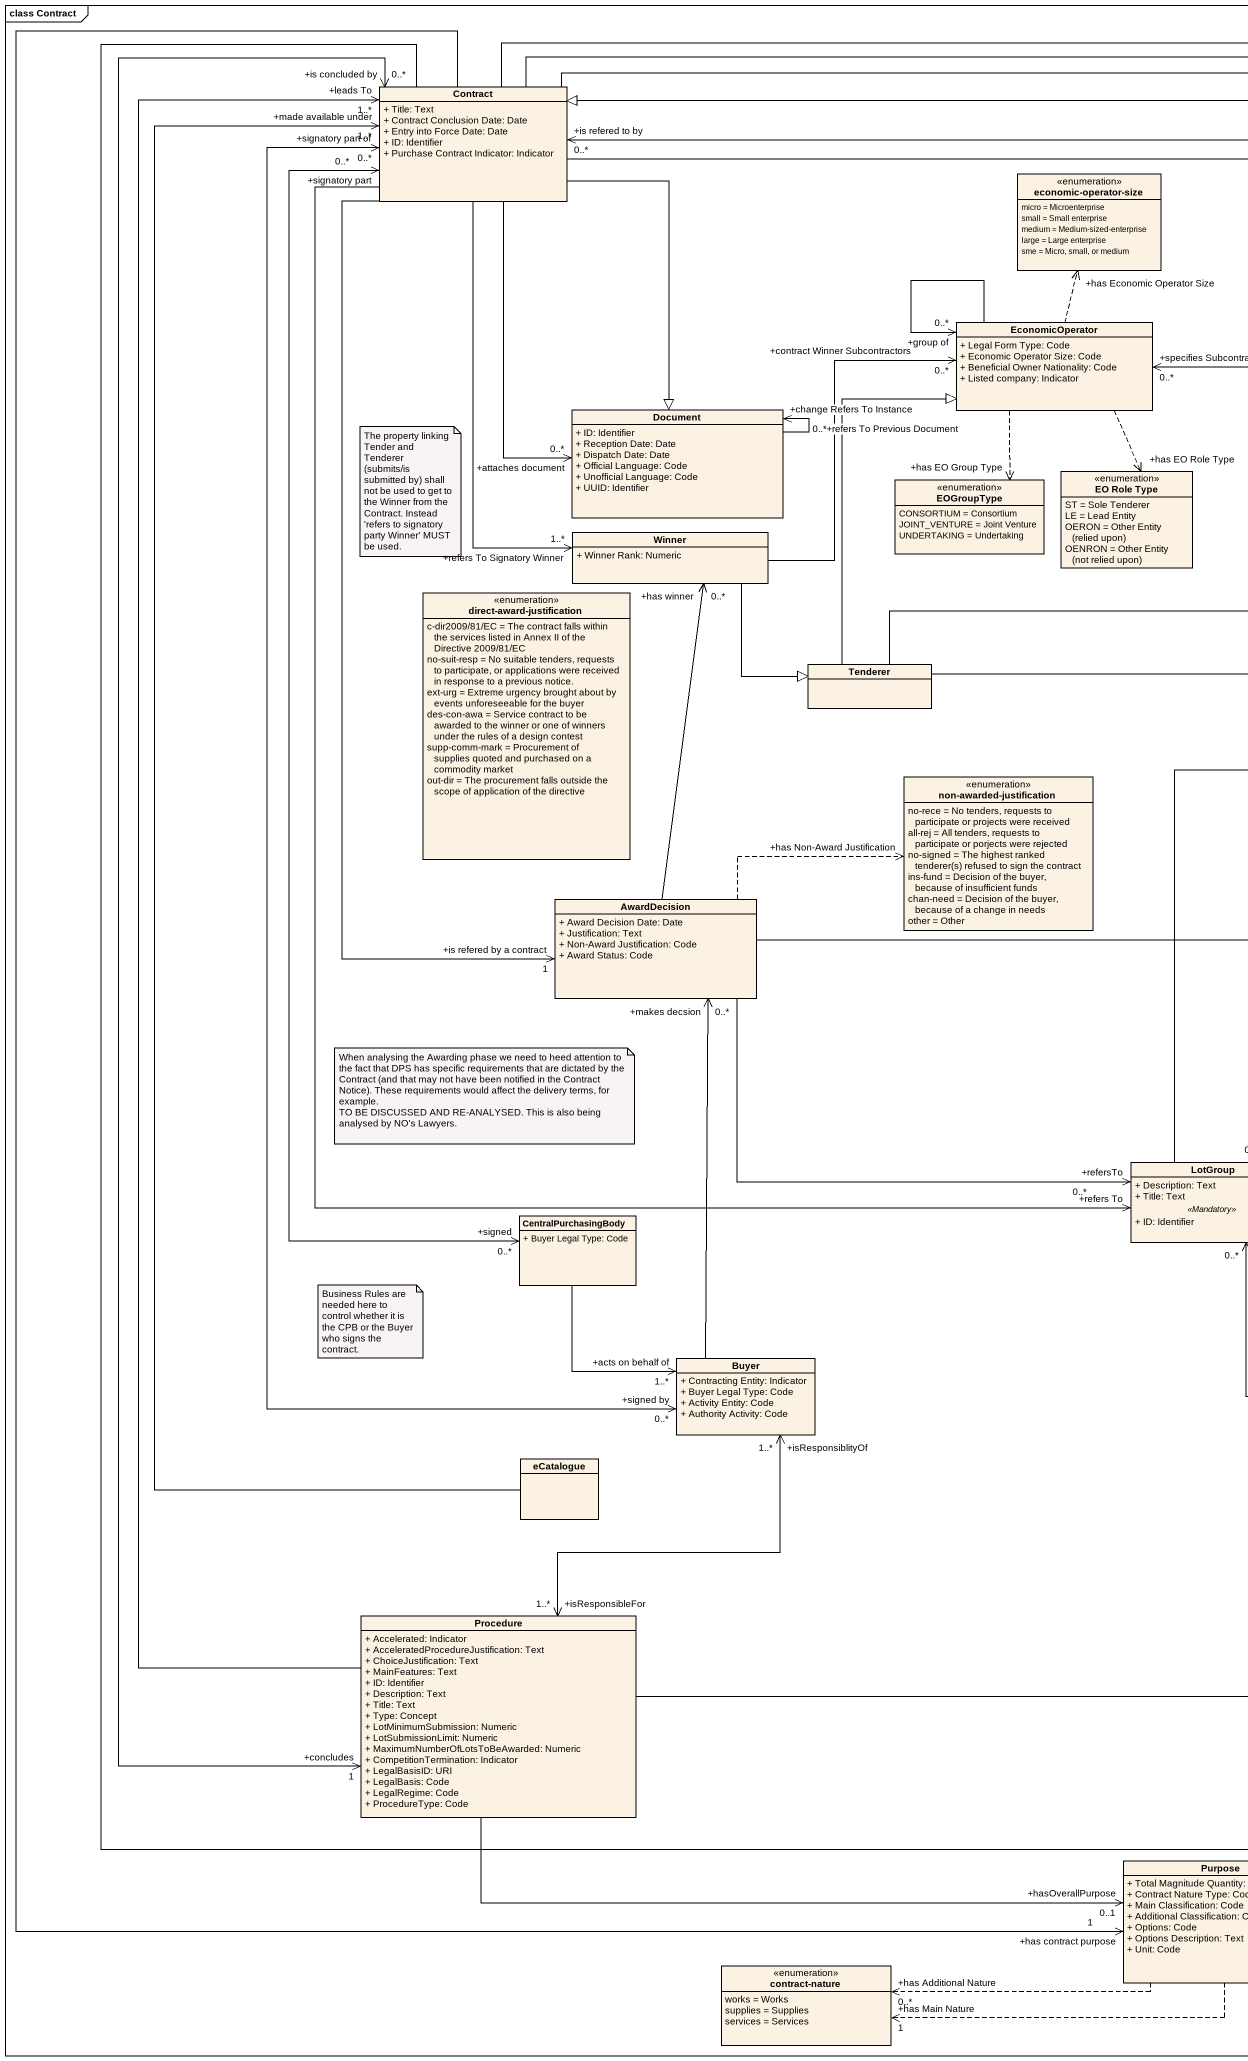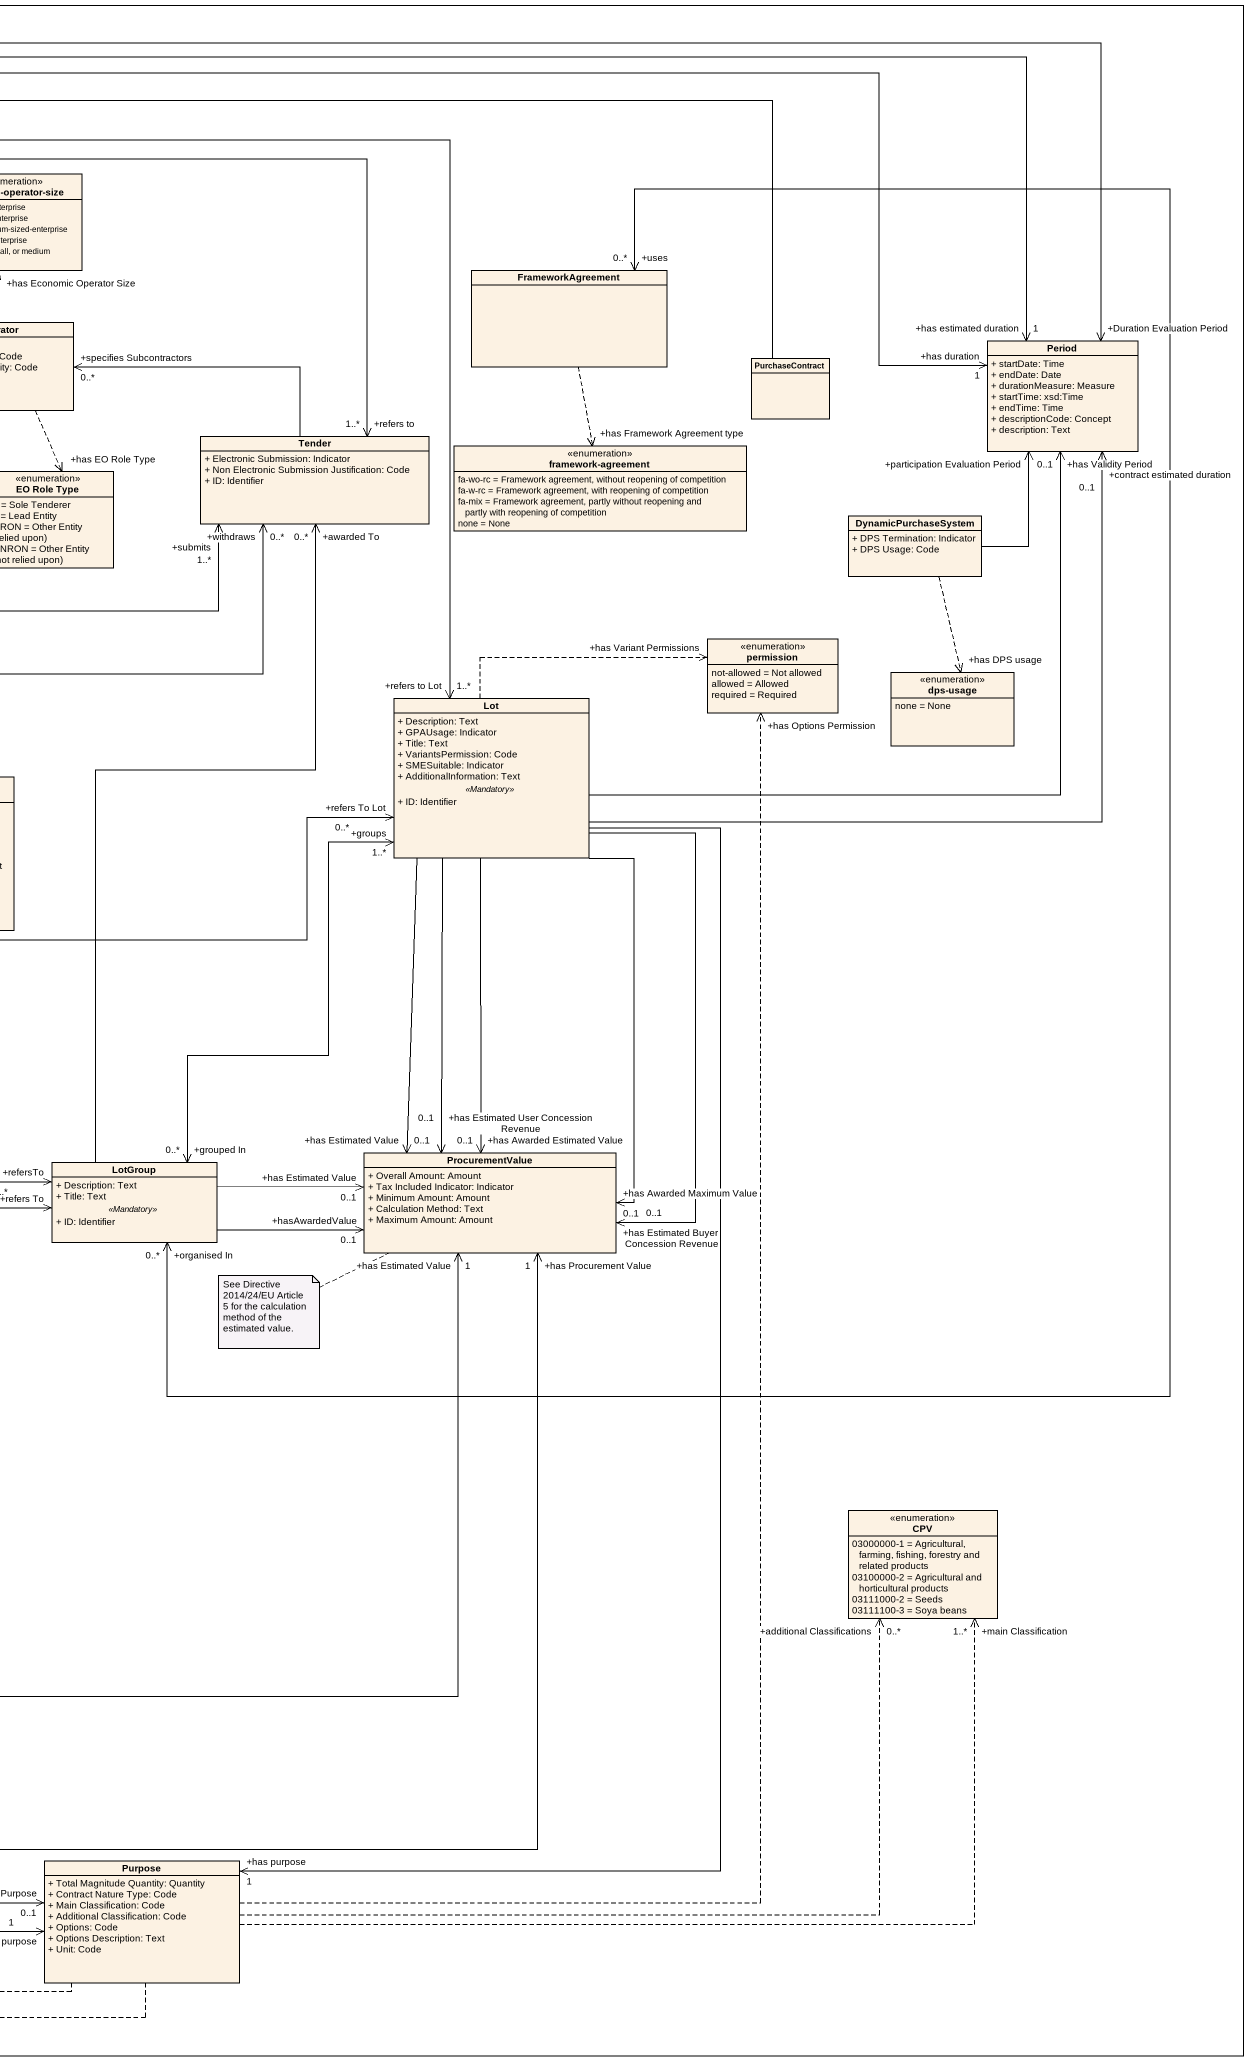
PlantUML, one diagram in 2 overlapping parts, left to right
@startuml
mainframe class Contract
hide circle
hide empty members
skinparam classAttributeIconSize 0
class Contract {
  + Title: Text
  + Contract Conclusion Date: Date
  + Entry into Force Date: Date
  + ID: Identifier
  + Purchase Contract Indicator: Indicator
}
enum "economic-operator-size" as economic_operator_size {
  micro = Microenterprise
  small = Small enterprise
  medium = Medium-sized-enterprise
  large = Large enterprise
  sme = Micro, small, or medium
}
class FrameworkAgreement
class EconomicOperator {
  + Legal Form Type: Code
  + Economic Operator Size: Code
  + Beneficial Owner Nationality: Code
  + Listed company: Indicator
}
class Period {
  + startDate: Time
  + endDate: Date
  + durationMeasure: Measure
  + startTime: xsd:Time
  + endTime: Time
  + descriptionCode: Concept
  + description: Text
}
class PurchaseContract
class Document {
  + ID: Identifier
  + Reception Date: Date
  + Dispatch Date: Date
  + Official Language: Code
  + Unofficial Language: Code
  + UUID: Identifier
}
class Tender {
  + Electronic Submission: Indicator
  + Non Electronic Submission Justification: Code
  + ID: Identifier
}
enum "framework-agreement" as framework_agreement {
  fa-wo-rc = Framework agreement, without reopening of competition
  fa-w-rc = Framework agreement, with reopening of competition
  fa-mix = Framework agreement, partly without reopening and partly with reopening of competition
  none = None
}
enum EOGroupType {
  CONSORTIUM = Consortium
  JOINT_VENTURE = Joint Venture
  UNDERTAKING = Undertaking
}
enum "EO Role Type" as EO_Role_Type {
  ST = Sole Tenderer
  LE = Lead Entity
  {field} OERON = Other Entity (relied upon)
  {field} OENRON = Other Entity (not relied upon)
}
class Winner {
  + Winner Rank: Numeric
}
class DynamicPurchaseSystem {
  + DPS Termination: Indicator
  + DPS Usage: Code
}
enum "direct-award-justification" as direct_award_justification {
  c-dir2009/81/EC = The contract falls within the services listed in Annex II of the Directive 2009/81/EC
  no-suit-resp = No suitable tenders, requests to participate, or applications were received in response to a previous notice.
  ext-urg = Extreme urgency brought about by events unforeseeable for the buyer
  des-con-awa = Service contract to be awarded to the winner or one of winners under the rules of a design contest
  supp-comm-mark = Procurement of supplies quoted and purchased on a commodity market
  out-dir = The procurement falls outside the scope of application of the directive
}
class Tenderer
enum permission {
  not-allowed = Not allowed
  allowed = Allowed
  required = Required
}
class Lot {
  + Description: Text
  + GPAUsage: Indicator
  + Title: Text
  + VariantsPermission: Code
  + SMESuitable: Indicator
  + AdditionalInformation: Text
  .. <<Mandatory>> ..
  + ID: Identifier
}
enum "dps-usage" as dps_usage {
  none = None
}
enum "non-awarded-justification" as non_awarded_justification {
  no-rece = No tenders, requests to participate or projects were received
  all-rej = All tenders, requests to participate or porjects were rejected
  {field} no-signed = The highest ranked tenderer(s) refused to sign the contract
  ins-fund = Decision of the buyer, because of insufficient funds
  chan-need = Decision of the buyer, because of a change in needs
  other = Other
}
class AwardDecision {
  + Award Decision Date: Date
  + Justification: Text
  + Non-Award Justification: Code
  + Award Status: Code
}
class LotGroup {
  + Description: Text
  + Title: Text
  .. <<Mandatory>> ..
  + ID: Identifier
}
class ProcurementValue {
  + Overall Amount: Amount
  + Tax Included Indicator: Indicator
  + Minimum Amount: Amount
  + Calculation Method: Text
  + Maximum Amount: Amount
}
class CentralPurchasingBody {
  + Buyer Legal Type: Code
}
class Buyer {
  + Contracting Entity: Indicator
  + Buyer Legal Type: Code
  + Activity Entity: Code
  + Authority Activity: Code
}
class eCatalogue
enum CPV {
  03000000-1 = Agricultural, farming, fishing, forestry and related products
  03100000-2 = Agricultural and horticultural products
  03111000-2 = Seeds
  03111100-3 = Soya beans
}
class Procedure {
  + Accelerated: Indicator
  + AcceleratedProcedureJustification: Text
  + ChoiceJustification: Text
  + MainFeatures: Text
  + ID: Identifier
  + Description: Text
  + Title: Text
  + Type: Concept
  + LotMinimumSubmission: Numeric
  + LotSubmissionLimit: Numeric
  + MaximumNumberOfLotsToBeAwarded: Numeric
  + CompetitionTermination: Indicator
  + LegalBasisID: URI
  + LegalBasis: Code
  + LegalRegime: Code
  + ProcedureType: Code
}
class Purpose {
  + Total Magnitude Quantity: Quantity
  + Contract Nature Type: Code
  + Main Classification: Code
  + Additional Classification: Code
  + Options: Code
  + Options Description: Text
  + Unit: Code
}
enum "contract-nature" as contract_nature {
  works = Works
  supplies = Supplies
  services = Services
}
Contract -right-> "+has duration\n1" Period
Contract -right-> "+has estimated duration\n1" Period
Contract -right-> "+Duration Evaluation Period" Period
Contract --> "+attaches document\n0..*" Document
Contract --|> Document
Contract --> "+refers To Signatory Winner\n1..*" Winner
Contract "+is refered to by\n0..*" <-right-> "+refers to Lot\n1..*" Lot
Contract --> "+is refered by a contract\n1" AwardDecision
Contract --> "+refers To" LotGroup
Contract --> "+has Procurement Value\n1" ProcurementValue
Contract "+signatory part of\n0..*" <--> "+signed by\n0..*" Buyer
Contract --> "+has contract purpose\n1" Purpose
FrameworkAgreement ..> "+has Framework Agreement type" framework_agreement
FrameworkAgreement "+uses\n0..*" <--> "+organised In\n0..*" LotGroup
EconomicOperator .up.> "+has Economic Operator Size" economic_operator_size
EconomicOperator --> "+group of\n0..*" EconomicOperator
EconomicOperator ..> "+has EO Group Type" EOGroupType
EconomicOperator ..> "+has EO Role Type" EO_Role_Type
Period "+has Validity Period\n0..1" <-- Lot
PurchaseContract -left-|> Contract
Document --> "+change Refers To Instance\n0..*" Document
Document --> "+refers To Previous Document" Document
Tender "+refers to\n1..*" <-left- Contract
Tender -left-> "+specifies Subcontractors\n0..*" EconomicOperator
Winner -right-> "+contract Winner Subcontractors\n0..*" EconomicOperator
Winner --|> Tenderer
DynamicPurchaseSystem -up-> "+participation Evaluation Period" Period
DynamicPurchaseSystem ..> "+has DPS usage" dps_usage
Tenderer -up-|> EconomicOperator
Tenderer -right-> "+withdraws\n0..*" Tender
Tenderer -right-> "+submits\n1..*" Tender
Lot -up-> "+contract estimated duration\n0..1" Period
Lot .right.> "+has Variant Permissions" permission
Lot "+groups\n1..*" <--> "+grouped In\n0..*" LotGroup
Lot --> "+has Awarded Estimated Value\n0..1" ProcurementValue
Lot --> "+has Estimated Value\n0..1" ProcurementValue
Lot --> "+has Estimated User Concession Revenue\n0..1" ProcurementValue
Lot --> "+has Estimated Buyer Concession Revenue\n0..1" ProcurementValue
Lot --> "+has Awarded Maximum Value\n0..1" ProcurementValue
Lot --> "+has purpose\n1" Purpose
AwardDecision -up-> "+has winner\n0..*" Winner
AwardDecision -right-> "+refers To Lot\n0..*" Lot
AwardDecision .right.> "+has Non-Award Justification" non_awarded_justification
AwardDecision -right-> "+refersTo\n0..*" LotGroup
LotGroup -up-> "+awarded To\n0..*" Tender
LotGroup -right-> "+hasAwardedValue\n0..1" ProcurementValue
ProcurementValue "+has Estimated Value\n0..1" <-left- LotGroup
CentralPurchasingBody "+signed\n0..*" <-up-> "+signatory part\n0..*" Contract
CentralPurchasingBody --> "+acts on behalf of\n1..*" Buyer
Buyer -up-> "+makes decsion\n0..*" AwardDecision
eCatalogue -up-> "+made available under\n1..*" Contract
Procedure -up-> "+leads To\n1..*" Contract
Procedure "+concludes\n1" <-up-> "+is concluded by\n0..*" Contract
Procedure -right-> "+has Estimated Value\n1" ProcurementValue
Procedure "+isResponsibleFor\n1..*" <-up-> "+isResponsiblityOf\n1..*" Buyer
Procedure -right-> "+hasOverallPurpose\n0..1" Purpose
Purpose .up.> "+has Options Permission" permission
Purpose .right.> "+main Classification\n1..*" CPV
Purpose .right.> "+additional Classifications\n0..*" CPV
Purpose .left.> "+has Main Nature\n1" contract_nature
Purpose .left.> "+has Additional Nature\n0..*" contract_nature
note as N1
  The property linking Tender and Tenderer (submits/is submitted by) shall not be used to get to the Winner from the Contract. Instead 'refers to signatory party Winner' MUST be used.
end note
note as N2
  When analysing the Awarding phase we need to heed attention to the fact that DPS has specific requirements that are dictated by the Contract (and that may not have been notified in the Contract Notice). These requirements would affect the delivery terms, for example.
  TO BE DISCUSSED AND RE-ANALYSED. This is also being analysed by NO's Lawyers.
end note
note as N3
  Business Rules are needed here to control whether it is the CPB or the Buyer who signs the contract.
end note
note left of ProcurementValue : See Directive 2014/24/EU Article 5 for the calculation method of the estimated value.
@enduml
